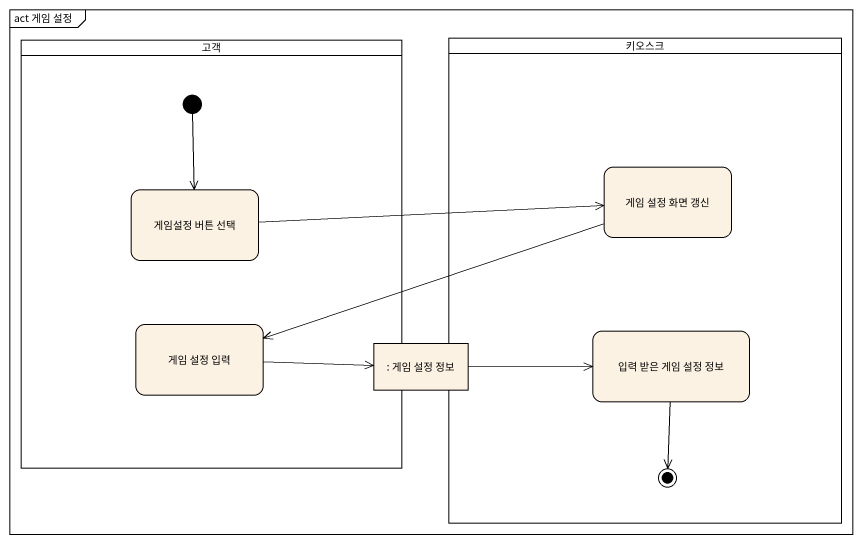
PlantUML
@startuml
mainframe act 게임 설정
hide empty description
state 고객 <<partition>> {
  state "게임설정 버튼 선택" as 게임설정_버튼_선택
  state "게임 설정 입력" as 게임_설정_입력
  [*] --> 게임설정_버튼_선택
}
state 키오스크 <<partition>> {
  state "게임 설정 화면 갱신" as 게임_설정_화면_갱신
  state "입력 받은 게임 설정 정보" as 입력_받은_게임_설정_정보
  입력_받은_게임_설정_정보 --> [*]
}
state ": 게임 설정 정보" as 게임_설정_정보 <<object>>
게임설정_버튼_선택 -right-> 게임_설정_화면_갱신
게임_설정_화면_갱신 -left-> 게임_설정_입력
게임_설정_입력 -right-> 게임_설정_정보
게임_설정_정보 -right-> 입력_받은_게임_설정_정보
@enduml
